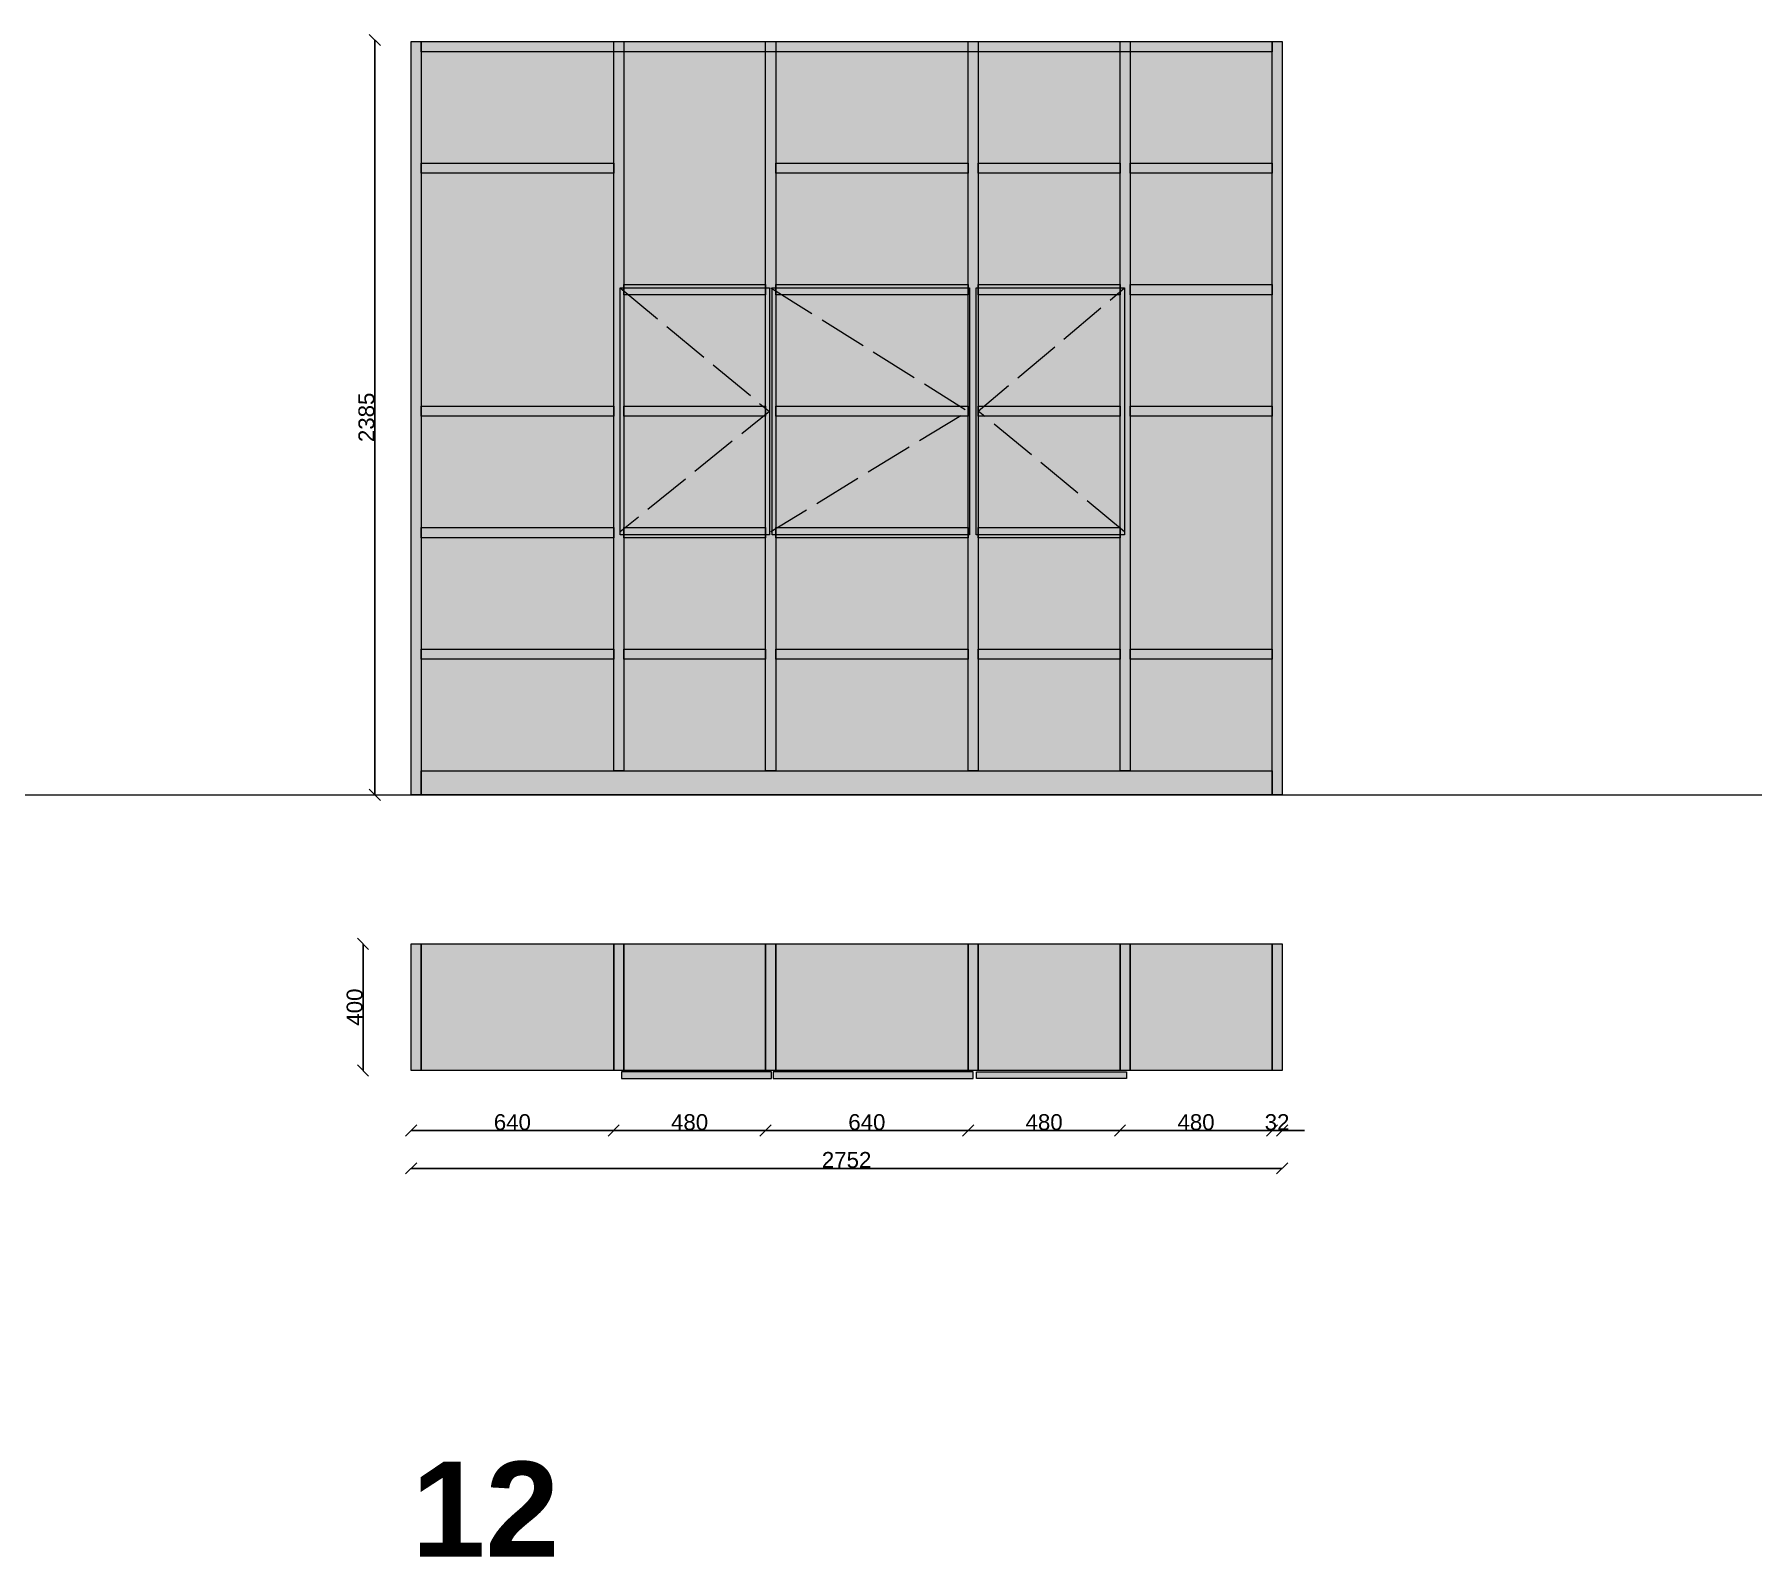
# Model space of a CAD drawing. Header units: millimetres. Extents: x -21288 to 39740, y -2987 to 21739.
# Drawn here: x -14156 to -8727, y 4665 to 9475 of the extents above; entities that cross this region are included whole.
import ezdxf

# ---------------------------------------------------------------- set-up
doc = ezdxf.new("R2010")
doc.units = ezdxf.units.MM
doc.header["$LTSCALE"] = 50
doc.header["$PDMODE"] = 1
doc.header["$PDSIZE"] = -2
doc.linetypes.add('ISO-02 Linea a tratti', pattern=[3.81, 3.048, -0.762])
doc.layers.get('0').update_dxf_attribs({"lineweight": 18})
doc.layers.add('Linee arredi', color=3, linetype='Continuous', lineweight=5)
doc.layers.add('Quote', color=7, linetype='Continuous', lineweight=5)
doc.styles.add('Arial', font='Arial.ttf')
doc.styles.add('Arial (bold)', font='Arial Bold.ttf')
doc.dimstyles.new('M&C_quote arredo', dxfattribs={"dimtxt": 50.344329, "dimasz": 35.34668, "dimexe": 0, "dimexo": 0, "dimgap": 0.5, "dimtad": 1, "dimdec": 0, "dimtxsty": 'Arial', "dimblk": 'VW_SLASH-2', "dimblk1": 'VW_SLASH-2', "dimblk2": 'VW_SLASH-2', "dimcen": 0, "dimse1": 1, "dimse2": 1, "dimazin": 0, "dimtfac": 1, "dimtdec": 0, "dimtix": 1, "dimtmove": 0, "dimatfit": 0, "dimldrblk": 'VW_SLASH-2', "dimfxl": 0, "dimfxlon": 1, "dimfrac": 2, "dimtolj": 1, "dimarcsym": 0})

# ---------------------------------------------------------------- blocks, each defined once
blk = doc.blocks.new('VW_SLASH-2')
at = {"color": 0, "linetype": 'ByBlock', "lineweight": -2, "transparency": 16777216}
blk.add_line((0, 0), (-1, 0), dxfattribs=at)
at = {"color": 0, "linetype": 'Continuous', "lineweight": -2, "transparency": 16777216, "flags": 128}
blk.add_lwpolyline([(0.5, 0.5), (-0.5, -0.5)], dxfattribs=at)
blk = doc.blocks.new('*D500')
at = {"layer": 'Defpoints', "color": 0, "transparency": 16777216}
for p in [(-12325.8, 6248.5), (-12965.8, 6201.5), (-12965.8, 6011.5)]:
    blk.add_point(p, dxfattribs=at)
at = {"layer": 'Quote', "color": 0, "lineweight": -2, "transparency": 16777216}
blk.add_line((-12361.1, 6011.5), (-12930.4, 6011.5), dxfattribs=at)
at = {"layer": 'Quote', "color": 0, "lineweight": -2, "transparency": 16777216, "xscale": 35.3466796875, "yscale": 35.3466796875, "zscale": 35.3466796875, "rotation": 180}
blk.add_blockref('VW_SLASH-2', (-12965.8, 6011.5), dxfattribs=at)
at = {"layer": 'Quote', "color": 0, "lineweight": -2, "transparency": 16777216, "xscale": 35.3466796875, "yscale": 35.3466796875, "zscale": 35.3466796875}
blk.add_blockref('VW_SLASH-2', (-12325.8, 6011.5), dxfattribs=at)
at = {"layer": 'Quote', "color": 0, "transparency": 16777216, "insert": (-12645.8, 6037.7), "char_height": 50.34, "attachment_point": 5, "style": 'Arial'}
blk.add_mtext('\\A1;640', dxfattribs=at)
blk = doc.blocks.new('*D501')
at = {"layer": 'Defpoints', "color": 0, "transparency": 16777216}
for p in [(-12325.8, 6248.5), (-11845.8, 6201.5), (-12325.8, 6011.5)]:
    blk.add_point(p, dxfattribs=at)
at = {"layer": 'Quote', "color": 0, "lineweight": -2, "transparency": 16777216}
blk.add_line((-11881.1, 6011.5), (-12290.4, 6011.5), dxfattribs=at)
at = {"layer": 'Quote', "color": 0, "lineweight": -2, "transparency": 16777216, "xscale": 35.3466796875, "yscale": 35.3466796875, "zscale": 35.3466796875, "rotation": 180}
blk.add_blockref('VW_SLASH-2', (-12325.8, 6011.5), dxfattribs=at)
at = {"layer": 'Quote', "color": 0, "lineweight": -2, "transparency": 16777216, "xscale": 35.3466796875, "yscale": 35.3466796875, "zscale": 35.3466796875}
blk.add_blockref('VW_SLASH-2', (-11845.8, 6011.5), dxfattribs=at)
at = {"layer": 'Quote', "color": 0, "transparency": 16777216, "insert": (-12085.8, 6037.7), "char_height": 50.34, "attachment_point": 5, "style": 'Arial'}
blk.add_mtext('\\A1;480', dxfattribs=at)
blk = doc.blocks.new('*D502')
at = {"layer": 'Defpoints', "color": 0, "transparency": 16777216}
for p in [(-11205.8, 6248.5), (-11845.8, 6201.5), (-11845.8, 6011.5)]:
    blk.add_point(p, dxfattribs=at)
at = {"layer": 'Quote', "color": 0, "lineweight": -2, "transparency": 16777216}
blk.add_line((-11241.1, 6011.5), (-11810.4, 6011.5), dxfattribs=at)
at = {"layer": 'Quote', "color": 0, "lineweight": -2, "transparency": 16777216, "xscale": 35.3466796875, "yscale": 35.3466796875, "zscale": 35.3466796875, "rotation": 180}
blk.add_blockref('VW_SLASH-2', (-11845.8, 6011.5), dxfattribs=at)
at = {"layer": 'Quote', "color": 0, "lineweight": -2, "transparency": 16777216, "xscale": 35.3466796875, "yscale": 35.3466796875, "zscale": 35.3466796875}
blk.add_blockref('VW_SLASH-2', (-11205.8, 6011.5), dxfattribs=at)
at = {"layer": 'Quote', "color": 0, "transparency": 16777216, "insert": (-11525.8, 6037.7), "char_height": 50.34, "attachment_point": 5, "style": 'Arial'}
blk.add_mtext('\\A1;640', dxfattribs=at)
blk = doc.blocks.new('*D503')
at = {"layer": 'Defpoints', "color": 0, "transparency": 16777216}
for p in [(-11205.8, 6248.5), (-10725.8, 6201.5), (-11205.8, 6011.5)]:
    blk.add_point(p, dxfattribs=at)
at = {"layer": 'Quote', "color": 0, "lineweight": -2, "transparency": 16777216}
blk.add_line((-10761.1, 6011.5), (-11170.4, 6011.5), dxfattribs=at)
at = {"layer": 'Quote', "color": 0, "lineweight": -2, "transparency": 16777216, "xscale": 35.3466796875, "yscale": 35.3466796875, "zscale": 35.3466796875, "rotation": 180}
blk.add_blockref('VW_SLASH-2', (-11205.8, 6011.5), dxfattribs=at)
at = {"layer": 'Quote', "color": 0, "lineweight": -2, "transparency": 16777216, "xscale": 35.3466796875, "yscale": 35.3466796875, "zscale": 35.3466796875}
blk.add_blockref('VW_SLASH-2', (-10725.8, 6011.5), dxfattribs=at)
at = {"layer": 'Quote', "color": 0, "transparency": 16777216, "insert": (-10965.8, 6037.7), "char_height": 50.34, "attachment_point": 5, "style": 'Arial'}
blk.add_mtext('\\A1;480', dxfattribs=at)
blk = doc.blocks.new('*D504')
at = {"layer": 'Defpoints', "color": 0, "transparency": 16777216}
for p in [(-10245.8, 6248.5), (-10725.8, 6201.5), (-10725.8, 6011.5)]:
    blk.add_point(p, dxfattribs=at)
at = {"layer": 'Quote', "color": 0, "lineweight": -2, "transparency": 16777216}
blk.add_line((-10281.1, 6011.5), (-10690.4, 6011.5), dxfattribs=at)
at = {"layer": 'Quote', "color": 0, "lineweight": -2, "transparency": 16777216, "xscale": 35.3466796875, "yscale": 35.3466796875, "zscale": 35.3466796875, "rotation": 180}
blk.add_blockref('VW_SLASH-2', (-10725.8, 6011.5), dxfattribs=at)
at = {"layer": 'Quote', "color": 0, "lineweight": -2, "transparency": 16777216, "xscale": 35.3466796875, "yscale": 35.3466796875, "zscale": 35.3466796875}
blk.add_blockref('VW_SLASH-2', (-10245.8, 6011.5), dxfattribs=at)
at = {"layer": 'Quote', "color": 0, "transparency": 16777216, "insert": (-10485.8, 6037.7), "char_height": 50.34, "attachment_point": 5, "style": 'Arial'}
blk.add_mtext('\\A1;480', dxfattribs=at)
blk = doc.blocks.new('*D505')
at = {"layer": 'Defpoints', "color": 0, "transparency": 16777216}
for p in [(-10245.8, 6248.5), (-10213.8, 6172.5), (-10245.8, 6011.5)]:
    blk.add_point(p, dxfattribs=at)
at = {"layer": 'Quote', "color": 0, "lineweight": -2, "transparency": 16777216}
for p, q in [((-10281.1, 6011.5), (-10316.4, 6011.5)), ((-10213.8, 6011.5), (-10245.8, 6011.5)), ((-10178.4, 6011.5), (-10143.1, 6011.5))]:
    blk.add_line(p, q, dxfattribs=at)
at = {"layer": 'Quote', "color": 0, "lineweight": -2, "transparency": 16777216, "xscale": 35.3466796875, "yscale": 35.3466796875, "zscale": 35.3466796875}
blk.add_blockref('VW_SLASH-2', (-10245.8, 6011.5), dxfattribs=at)
at = {"layer": 'Quote', "color": 0, "lineweight": -2, "transparency": 16777216, "xscale": 35.3466796875, "yscale": 35.3466796875, "zscale": 35.3466796875, "rotation": 180}
blk.add_blockref('VW_SLASH-2', (-10213.8, 6011.5), dxfattribs=at)
at = {"layer": 'Quote', "color": 0, "transparency": 16777216, "insert": (-10229.8, 6037.7), "char_height": 50.34, "attachment_point": 5, "style": 'Arial'}
blk.add_mtext('\\A1;32', dxfattribs=at)
blk = doc.blocks.new('*D506')
at = {"layer": 'Defpoints', "color": 0, "transparency": 16777216}
for p in [(-13080.5, 9457.5), (-12928.6, 9457.5), (-12928.6, 7072.5)]:
    blk.add_point(p, dxfattribs=at)
at = {"layer": 'Quote', "color": 0, "lineweight": -2, "transparency": 16777216}
blk.add_line((-13080.5, 7107.8), (-13080.5, 9422.1), dxfattribs=at)
at = {"layer": 'Quote', "color": 0, "lineweight": -2, "transparency": 16777216, "xscale": 35.3466796875, "yscale": 35.3466796875, "zscale": 35.3466796875}
for p, rotation in [((-13080.5, 9457.5), 90), ((-13080.5, 7072.5), 270)]:
    blk.add_blockref('VW_SLASH-2', p, dxfattribs=dict(at, rotation=rotation))
at = {"layer": 'Quote', "color": 0, "transparency": 16777216, "insert": (-13106.7, 8265), "char_height": 50.34, "attachment_point": 5, "rotation": 90, "style": 'Arial'}
blk.add_mtext('\\A1;2385', dxfattribs=at)
blk = doc.blocks.new('*D507')
at = {"layer": 'Defpoints', "color": 0, "transparency": 16777216}
for p in [(-12965.8, 6181.7), (-10213.8, 6172.5), (-12965.8, 5892)]:
    blk.add_point(p, dxfattribs=at)
at = {"layer": 'Quote', "color": 0, "lineweight": -2, "transparency": 16777216}
blk.add_line((-10249.1, 5892), (-12930.4, 5892), dxfattribs=at)
at = {"layer": 'Quote', "color": 0, "lineweight": -2, "transparency": 16777216, "xscale": 35.3466796875, "yscale": 35.3466796875, "zscale": 35.3466796875, "rotation": 180}
blk.add_blockref('VW_SLASH-2', (-12965.8, 5892), dxfattribs=at)
at = {"layer": 'Quote', "color": 0, "lineweight": -2, "transparency": 16777216, "xscale": 35.3466796875, "yscale": 35.3466796875, "zscale": 35.3466796875}
blk.add_blockref('VW_SLASH-2', (-10213.8, 5892), dxfattribs=at)
at = {"layer": 'Quote', "color": 0, "transparency": 16777216, "insert": (-11589.8, 5918.3), "char_height": 50.34, "attachment_point": 5, "style": 'Arial'}
blk.add_mtext('\\A1;2752', dxfattribs=at)
blk = doc.blocks.new('*D543')
at = {"layer": 'Defpoints', "color": 0, "transparency": 16777216}
for p in [(-13117.7, 6601.5), (-12965.8, 6601.5), (-12965.8, 6201.5)]:
    blk.add_point(p, dxfattribs=at)
at = {"layer": 'Quote', "color": 0, "lineweight": -2, "transparency": 16777216}
blk.add_line((-13117.7, 6236.8), (-13117.7, 6566.1), dxfattribs=at)
at = {"layer": 'Quote', "color": 0, "lineweight": -2, "transparency": 16777216, "xscale": 35.3466796875, "yscale": 35.3466796875, "zscale": 35.3466796875}
for p, rotation in [((-13117.7, 6601.5), 90), ((-13117.7, 6201.5), 270)]:
    blk.add_blockref('VW_SLASH-2', p, dxfattribs=dict(at, rotation=rotation))
at = {"layer": 'Quote', "color": 0, "transparency": 16777216, "insert": (-13143.9, 6401.5), "char_height": 50.34, "attachment_point": 5, "rotation": 90, "style": 'Arial'}
blk.add_mtext('\\A1;400', dxfattribs=at)

msp = doc.modelspace()

# ---------------------------------------------------------------- hatches: boundary and pattern name
at = {"layer": 'Linee arredi'}
h = msp.add_hatch(color=7, dxfattribs=at)
h.dxf.hatch_style = 1
h.paths.add_polyline_path([(-12965.75, 9452.47), (-12933.75, 9452.47), (-12933.75, 7072.47), (-12965.75, 7072.47)])
h = msp.add_hatch(color=7, dxfattribs=at)
h.dxf.hatch_style = 1
h.paths.add_polyline_path([(-12933.75, 9420.47), (-12933.75, 9452.47), (-10245.75, 9452.47), (-10245.75, 9420.47)])
h = msp.add_hatch(color=7, dxfattribs=at)
h.dxf.hatch_style = 1
h.paths.add_polyline_path([(-12325.75, 9452.47), (-12293.75, 9452.47), (-12293.75, 7148.47), (-12325.75, 7148.47)])
h = msp.add_hatch(color=7, dxfattribs=at)
h.dxf.hatch_style = 1
h.paths.add_polyline_path([(-11845.75, 9452.47), (-11813.75, 9452.47), (-11813.75, 7148.47), (-11845.75, 7148.47)])
h = msp.add_hatch(color=7, dxfattribs=at)
h.dxf.hatch_style = 1
h.paths.add_polyline_path([(-11205.75, 9452.47), (-11173.75, 9452.47), (-11173.75, 7148.47), (-11205.75, 7148.47)])
h = msp.add_hatch(color=7, dxfattribs=at)
h.dxf.hatch_style = 1
h.paths.add_polyline_path([(-10725.75, 9452.47), (-10693.75, 9452.47), (-10693.75, 7148.47), (-10725.75, 7148.47)])
h = msp.add_hatch(color=7, dxfattribs=at)
h.dxf.hatch_style = 1
h.paths.add_polyline_path([(-10245.75, 9452.47), (-10213.75, 9452.47), (-10213.75, 7072.47), (-10245.75, 7072.47)])
h = msp.add_hatch(color=254, dxfattribs=at)
h.dxf.hatch_style = 1
h.paths.add_polyline_path([(-12325.75, 9068.52), (-12325.75, 9420.47), (-12933.75, 9420.47), (-12933.75, 9068.52)])
h.paths.add_polyline_path([(-12325.75, 9036.52), (-12933.75, 9036.52), (-12933.75, 8300.63), (-12325.75, 8300.63)])
h.paths.add_polyline_path([(-12325.75, 7916.68), (-12325.75, 8268.63), (-12933.75, 8268.63), (-12933.75, 7916.68)])
h.paths.add_polyline_path([(-12933.75, 7884.68), (-12933.75, 7532.73), (-12325.75, 7532.73), (-12325.75, 7884.68)])
h.paths.add_polyline_path([(-12933.75, 7500.73), (-12933.75, 7148.47), (-12325.75, 7148.47), (-12325.75, 7500.73)])
h.paths.add_polyline_path([(-12293.75, 7148.47), (-11845.75, 7148.47), (-11845.75, 7500.73), (-12293.75, 7500.73)])
h.paths.add_polyline_path([(-11845.75, 7532.73), (-11845.75, 7884.68), (-12293.75, 7884.68), (-12293.75, 7532.73)])
h.paths.add_polyline_path([(-12293.75, 8684.58), (-11845.75, 8684.58), (-11845.75, 9420.47), (-12293.75, 9420.47)])
h.paths.add_polyline_path([(-11813.75, 9068.52), (-11205.75, 9068.52), (-11205.75, 9420.47), (-11813.75, 9420.47)])
h.paths.add_polyline_path([(-11205.75, 8684.58), (-11205.75, 9036.52), (-11813.75, 9036.52), (-11813.75, 8684.58)])
h.paths.add_polyline_path([(-11173.75, 9068.52), (-10725.75, 9068.52), (-10725.75, 9420.47), (-11173.75, 9420.47)])
h.paths.add_polyline_path([(-10725.75, 8684.58), (-10725.75, 9036.52), (-11173.75, 9036.52), (-11173.75, 8684.58)])
h.paths.add_polyline_path([(-10693.75, 9420.47), (-10693.75, 9068.52), (-10245.75, 9068.52), (-10245.75, 9420.47)])
h.paths.add_polyline_path([(-10693.75, 9036.52), (-10693.75, 8684.58), (-10245.75, 8684.58), (-10245.75, 9036.52)])
h.paths.add_polyline_path([(-10245.75, 8300.63), (-10245.75, 8652.58), (-10693.75, 8652.58), (-10693.75, 8300.63)])
h.paths.add_polyline_path([(-10693.75, 7532.73), (-10245.75, 7532.73), (-10245.75, 8268.63), (-10693.75, 8268.63)])
h.paths.add_polyline_path([(-10245.75, 7148.47), (-10245.75, 7500.73), (-10693.75, 7500.73), (-10693.75, 7148.47)])
h.paths.add_polyline_path([(-10725.75, 7148.47), (-10725.75, 7500.73), (-11173.75, 7500.73), (-11173.75, 7148.47)])
h.paths.add_polyline_path([(-10725.75, 7532.73), (-10725.75, 7884.68), (-11173.75, 7884.68), (-11173.75, 7532.73)])
h.paths.add_polyline_path([(-11205.75, 7532.73), (-11205.75, 7884.68), (-11813.75, 7884.68), (-11813.75, 7532.73)])
h.paths.add_polyline_path([(-11813.75, 7500.73), (-11813.75, 7148.47), (-11205.75, 7148.47), (-11205.75, 7500.73)])
h = msp.add_hatch(color=7, dxfattribs=at)
h.dxf.hatch_style = 1
h.paths.add_polyline_path([(-12933.75, 9036.52), (-12933.75, 9068.52), (-12325.75, 9068.52), (-12325.75, 9036.52)])
h = msp.add_hatch(color=7, dxfattribs=at)
h.dxf.hatch_style = 1
h.paths.add_polyline_path([(-11813.75, 9036.52), (-11813.75, 9068.52), (-11205.75, 9068.52), (-11205.75, 9036.52)])
h = msp.add_hatch(color=7, dxfattribs=at)
h.dxf.hatch_style = 1
h.paths.add_polyline_path([(-11173.75, 9036.52), (-11173.75, 9068.52), (-10725.75, 9068.52), (-10725.75, 9036.52)])
h = msp.add_hatch(color=7, dxfattribs=at)
h.dxf.hatch_style = 1
h.paths.add_polyline_path([(-10693.75, 9036.52), (-10693.75, 9068.52), (-10245.75, 9068.52), (-10245.75, 9036.52)])
h = msp.add_hatch(color=252, dxfattribs=at)
h.dxf.hatch_style = 1
h.paths.add_polyline_path([(-12304.75, 8673.78), (-11833.75, 8673.78), (-11833.75, 7893.78), (-12304.75, 7893.78)])
h = msp.add_hatch(color=7, dxfattribs=at)
h.dxf.hatch_style = 1
h.paths.add_polyline_path([(-12293.75, 8652.58), (-12293.75, 8684.58), (-11845.75, 8684.58), (-11845.75, 8652.58)])
h = msp.add_hatch(color=252, dxfattribs=at)
h.dxf.hatch_style = 1
h.paths.add_polyline_path([(-11824.75, 8673.78), (-11201.75, 8673.78), (-11201.75, 7893.78), (-11824.75, 7893.78)])
h = msp.add_hatch(color=7, dxfattribs=at)
h.dxf.hatch_style = 1
h.paths.add_polyline_path([(-11813.75, 8652.58), (-11813.75, 8684.58), (-11205.75, 8684.58), (-11205.75, 8652.58)])
h = msp.add_hatch(color=252, dxfattribs=at)
h.dxf.hatch_style = 1
h.paths.add_polyline_path([(-11180.75, 8673.78), (-10711.75, 8673.78), (-10711.75, 7893.78), (-11180.75, 7893.78)])
h = msp.add_hatch(color=7, dxfattribs=at)
h.dxf.hatch_style = 1
h.paths.add_polyline_path([(-11173.75, 8652.58), (-11173.75, 8684.58), (-10725.75, 8684.58), (-10725.75, 8652.58)])
h = msp.add_hatch(color=7, dxfattribs=at)
h.dxf.hatch_style = 1
h.paths.add_polyline_path([(-10693.75, 8652.58), (-10693.75, 8684.58), (-10245.75, 8684.58), (-10245.75, 8652.58)])
h = msp.add_hatch(color=7, dxfattribs=at)
h.dxf.hatch_style = 1
h.paths.add_polyline_path([(-12933.75, 8268.63), (-12933.75, 8300.63), (-12325.75, 8300.63), (-12325.75, 8268.63)])
h = msp.add_hatch(color=7, dxfattribs=at)
h.dxf.hatch_style = 1
h.paths.add_polyline_path([(-10693.75, 8268.63), (-10693.75, 8300.63), (-10245.75, 8300.63), (-10245.75, 8268.63)])
h = msp.add_hatch(color=7, dxfattribs=at)
h.dxf.hatch_style = 1
h.paths.add_polyline_path([(-12933.75, 7884.68), (-12933.75, 7916.68), (-12325.75, 7916.68), (-12325.75, 7884.68)])
h = msp.add_hatch(color=7, dxfattribs=at)
h.dxf.hatch_style = 1
h.paths.add_polyline_path([(-12293.75, 7884.68), (-12293.75, 7916.68), (-11845.75, 7916.68), (-11845.75, 7884.68)])
h = msp.add_hatch(color=7, dxfattribs=at)
h.dxf.hatch_style = 1
h.paths.add_polyline_path([(-11813.75, 7884.68), (-11813.75, 7916.68), (-11205.75, 7916.68), (-11205.75, 7884.68)])
h = msp.add_hatch(color=7, dxfattribs=at)
h.dxf.hatch_style = 1
h.paths.add_polyline_path([(-11173.75, 7884.68), (-11173.75, 7916.68), (-10725.75, 7916.68), (-10725.75, 7884.68)])
h = msp.add_hatch(color=7, dxfattribs=at)
h.dxf.hatch_style = 1
h.paths.add_polyline_path([(-12933.75, 7500.73), (-12933.75, 7532.73), (-12325.75, 7532.73), (-12325.75, 7500.73)])
h = msp.add_hatch(color=7, dxfattribs=at)
h.dxf.hatch_style = 1
h.paths.add_polyline_path([(-12293.75, 7500.73), (-12293.75, 7532.73), (-11845.75, 7532.73), (-11845.75, 7500.73)])
h = msp.add_hatch(color=7, dxfattribs=at)
h.dxf.hatch_style = 1
h.paths.add_polyline_path([(-11813.75, 7500.73), (-11813.75, 7532.73), (-11205.75, 7532.73), (-11205.75, 7500.73)])
h = msp.add_hatch(color=7, dxfattribs=at)
h.dxf.hatch_style = 1
h.paths.add_polyline_path([(-11173.75, 7500.73), (-11173.75, 7532.73), (-10725.75, 7532.73), (-10725.75, 7500.73)])
h = msp.add_hatch(color=7, dxfattribs=at)
h.dxf.hatch_style = 1
h.paths.add_polyline_path([(-10693.75, 7500.73), (-10693.75, 7532.73), (-10245.75, 7532.73), (-10245.75, 7500.73)])
h = msp.add_hatch(color=7, dxfattribs=at)
h.dxf.hatch_style = 1
h.paths.add_polyline_path([(-12933.75, 7072.47), (-12933.75, 7148.47), (-10245.75, 7148.47), (-10245.75, 7072.47)])
h = msp.add_hatch(color=7, dxfattribs=at)
h.dxf.hatch_style = 1
h.paths.add_polyline_path([(-12933.75, 6601.49), (-12965.75, 6601.49), (-12965.75, 6201.49), (-12933.75, 6201.49)])
h.paths.add_polyline_path([(-12325.75, 6601.49), (-12933.75, 6601.49), (-12933.75, 6201.49), (-12325.75, 6201.49)])
h.paths.add_polyline_path([(-12293.75, 6601.49), (-12325.75, 6601.49), (-12325.75, 6201.49), (-12293.75, 6201.49)])
h.paths.add_polyline_path([(-11845.75, 6601.49), (-12293.75, 6601.49), (-12293.75, 6201.49), (-11845.75, 6201.49)])
h.paths.add_polyline_path([(-11813.75, 6601.49), (-11845.75, 6601.49), (-11845.75, 6201.49), (-11813.75, 6201.49)])
h.paths.add_polyline_path([(-11205.75, 6601.49), (-11813.75, 6601.49), (-11813.75, 6201.49), (-11205.75, 6201.49)])
h.paths.add_polyline_path([(-11173.75, 6601.49), (-11205.75, 6601.49), (-11205.75, 6201.49), (-11173.75, 6201.49)])
h.paths.add_polyline_path([(-10725.75, 6601.49), (-11173.75, 6601.49), (-11173.75, 6201.49), (-10725.75, 6201.49)])
h.paths.add_polyline_path([(-10693.75, 6601.49), (-10725.75, 6601.49), (-10725.75, 6201.49), (-10693.75, 6201.49)])
h.paths.add_polyline_path([(-10245.75, 6601.49), (-10693.75, 6601.49), (-10693.75, 6201.49), (-10245.75, 6201.49)])
h.paths.add_polyline_path([(-10213.75, 6601.49), (-10245.75, 6601.49), (-10245.75, 6201.49), (-10213.75, 6201.49)])
h = msp.add_hatch(color=252, dxfattribs=at)
h.dxf.hatch_style = 1
h.paths.add_polyline_path([(-10705.33, 6197.47), (-11179.02, 6197.47), (-11179.02, 6175.47), (-10705.33, 6175.47)])
h.paths.add_polyline_path([(-11189.75, 6197.47), (-11821.91, 6197.47), (-11821.91, 6175.47), (-11189.75, 6175.47)])
h.paths.add_polyline_path([(-11827.23, 6197.47), (-12300.92, 6197.47), (-12300.92, 6175.47), (-11827.23, 6175.47)])

# ---------------------------------------------------------------- linework, layer by layer
msp.add_line((-21288.29, 7072.47), (39673.86, 7072.47))
at = {"layer": 'Linee arredi', "linetype": 'Continuous', "lineweight": 15, "transparency": 33554687, "flags": 128}
for points in [[(-12965.75, 9452.47), (-12933.75, 9452.47), (-12933.75, 7072.47), (-12965.75, 7072.47)], [(-12933.75, 9420.47), (-12933.75, 9452.47), (-10245.75, 9452.47), (-10245.75, 9420.47)], [(-12325.75, 9452.47), (-12293.75, 9452.47), (-12293.75, 7148.47), (-12325.75, 7148.47)], [(-11845.75, 9452.47), (-11813.75, 9452.47), (-11813.75, 7148.47), (-11845.75, 7148.47)], [(-11205.75, 9452.47), (-11173.75, 9452.47), (-11173.75, 7148.47), (-11205.75, 7148.47)], [(-10725.75, 9452.47), (-10693.75, 9452.47), (-10693.75, 7148.47), (-10725.75, 7148.47)], [(-10245.75, 9452.47), (-10213.75, 9452.47), (-10213.75, 7072.47), (-10245.75, 7072.47)], [(-12933.75, 9036.52), (-12933.75, 9068.52), (-12325.75, 9068.52), (-12325.75, 9036.52)], [(-11813.75, 9036.52), (-11813.75, 9068.52), (-11205.75, 9068.52), (-11205.75, 9036.52)], [(-11173.75, 9036.52), (-11173.75, 9068.52), (-10725.75, 9068.52), (-10725.75, 9036.52)], [(-10693.75, 9036.52), (-10693.75, 9068.52), (-10245.75, 9068.52), (-10245.75, 9036.52)], [(-12304.75, 8673.78), (-11833.75, 8673.78), (-11833.75, 7893.78), (-12304.75, 7893.78)], [(-12293.75, 8652.58), (-12293.75, 8684.58), (-11845.75, 8684.58), (-11845.75, 8652.58)], [(-11824.75, 8673.78), (-11201.75, 8673.78), (-11201.75, 7893.78), (-11824.75, 7893.78)], [(-11813.75, 8652.58), (-11813.75, 8684.58), (-11205.75, 8684.58), (-11205.75, 8652.58)], [(-11180.75, 8673.78), (-10711.75, 8673.78), (-10711.75, 7893.78), (-11180.75, 7893.78)], [(-11173.75, 8652.58), (-11173.75, 8684.58), (-10725.75, 8684.58), (-10725.75, 8652.58)], [(-10693.75, 8652.58), (-10693.75, 8684.58), (-10245.75, 8684.58), (-10245.75, 8652.58)], [(-12933.75, 8268.63), (-12933.75, 8300.63), (-12325.75, 8300.63), (-12325.75, 8268.63)], [(-10693.75, 8268.63), (-10693.75, 8300.63), (-10245.75, 8300.63), (-10245.75, 8268.63)], [(-12933.75, 7884.68), (-12933.75, 7916.68), (-12325.75, 7916.68), (-12325.75, 7884.68)], [(-12293.75, 7884.68), (-12293.75, 7916.68), (-11845.75, 7916.68), (-11845.75, 7884.68)], [(-11813.75, 7884.68), (-11813.75, 7916.68), (-11205.75, 7916.68), (-11205.75, 7884.68)], [(-11173.75, 7884.68), (-11173.75, 7916.68), (-10725.75, 7916.68), (-10725.75, 7884.68)], [(-12933.75, 7500.73), (-12933.75, 7532.73), (-12325.75, 7532.73), (-12325.75, 7500.73)], [(-12293.75, 7500.73), (-12293.75, 7532.73), (-11845.75, 7532.73), (-11845.75, 7500.73)], [(-11813.75, 7500.73), (-11813.75, 7532.73), (-11205.75, 7532.73), (-11205.75, 7500.73)], [(-11173.75, 7500.73), (-11173.75, 7532.73), (-10725.75, 7532.73), (-10725.75, 7500.73)], [(-10693.75, 7500.73), (-10693.75, 7532.73), (-10245.75, 7532.73), (-10245.75, 7500.73)], [(-12933.75, 7072.47), (-12933.75, 7148.47), (-10245.75, 7148.47), (-10245.75, 7072.47)], [(-12965.75, 6601.49), (-12933.75, 6601.49), (-12933.75, 6201.49), (-12965.75, 6201.49)], [(-12933.75, 6601.49), (-12325.75, 6601.49), (-12325.75, 6201.49), (-12933.75, 6201.49)], [(-12325.75, 6601.49), (-12293.75, 6601.49), (-12293.75, 6201.49), (-12325.75, 6201.49)], [(-12293.75, 6601.49), (-11845.75, 6601.49), (-11845.75, 6201.49), (-12293.75, 6201.49)], [(-11845.75, 6601.49), (-11813.75, 6601.49), (-11813.75, 6201.49), (-11845.75, 6201.49)], [(-11813.75, 6601.49), (-11205.75, 6601.49), (-11205.75, 6201.49), (-11813.75, 6201.49)], [(-11205.75, 6601.49), (-11173.75, 6601.49), (-11173.75, 6201.49), (-11205.75, 6201.49)], [(-11173.75, 6601.49), (-10725.75, 6601.49), (-10725.75, 6201.49), (-11173.75, 6201.49)], [(-10725.75, 6601.49), (-10693.75, 6601.49), (-10693.75, 6201.49), (-10725.75, 6201.49)], [(-10693.75, 6601.49), (-10245.75, 6601.49), (-10245.75, 6201.49), (-10693.75, 6201.49)], [(-10245.75, 6601.49), (-10213.75, 6601.49), (-10213.75, 6201.49), (-10245.75, 6201.49)], [(-11827.23, 6197.47), (-12300.92, 6197.47), (-12300.92, 6175.47), (-11827.23, 6175.47)], [(-11189.75, 6197.47), (-11821.91, 6197.47), (-11821.91, 6175.47), (-11189.75, 6175.47)], [(-11179.02, 6197.47), (-10705.33, 6197.47), (-10705.33, 6175.47), (-11179.02, 6175.47)]]:
    msp.add_lwpolyline(points, close=True, dxfattribs=at)
at = {"layer": 'Linee arredi', "linetype": 'ISO-02 Linea a tratti', "lineweight": 5, "transparency": 33554687, "flags": 128}
for points in [[(-12304.75, 8673.78), (-11833.75, 8283.78), (-12304.75, 7903.78)], [(-11828.75, 8673.78), (-11205.75, 8284.63), (-11828.75, 7903.78)], [(-10711.75, 7903.78), (-11173.75, 8284.63), (-10711.75, 8673.78)]]:
    msp.add_lwpolyline(points, dxfattribs=at)
at = {"layer": 'Linee arredi', "linetype": 'Continuous', "transparency": 33554687, "flags": 128}
for points in [[(-12293.75, 8268.63), (-12293.75, 8300.63), (-11845.75, 8300.63), (-11845.75, 8268.63)], [(-11813.75, 8268.63), (-11813.75, 8300.63), (-11205.75, 8300.63), (-11205.75, 8268.63)], [(-11173.75, 8268.63), (-11173.75, 8300.63), (-10725.75, 8300.63), (-10725.75, 8268.63)]]:
    msp.add_lwpolyline(points, close=True, dxfattribs=at)

# ---------------------------------------------------------------- texts
at = {"layer": 'Linee arredi', "transparency": 33554687, "insert": (-12963.95, 4665.16), "char_height": 300, "attachment_point": 7, "line_spacing_factor": 1.006858, "style": 'Arial (bold)'}
msp.add_mtext('12', dxfattribs=at)

# ---------------------------------------------------------------- dimensions: what is measured, and where the dimension line sits
at = {"layer": 'Quote', "color": 7}
for base, p1, p2, picture, middle in [((-13080.49, 9457.47), (-12928.58, 7072.47), (-12928.58, 9457.47), '*D506', (-13106.72, 8264.97)), ((-13117.68, 6601.49), (-12965.75, 6201.49), (-12965.75, 6601.49), '*D543', (-13143.89, 6401.49))]:
    dim = msp.add_linear_dim(base=base, p1=p1, p2=p2, angle=270, dimstyle='M&C_quote arredo', override={"dimpost": '<>', "dimtmove": 1}, dxfattribs=at)
    dim.commit()
    dim.dimension.update_dxf_attribs({"geometry": picture, "text_midpoint": middle})
for base, p1, p2, picture, middle in [((-12965.75, 6011.47), (-12325.75, 6248.47), (-12965.75, 6201.49), '*D500', (-12645.75, 6037.68)), ((-12325.75, 6011.47), (-11845.75, 6201.49), (-12325.75, 6248.47), '*D501', (-12085.75, 6037.68)), ((-11845.75, 6011.47), (-11205.75, 6248.47), (-11845.75, 6201.49), '*D502', (-11525.75, 6037.68)), ((-11205.75, 6011.47), (-10725.75, 6201.49), (-11205.75, 6248.47), '*D503', (-10965.75, 6037.68)), ((-10725.75, 6011.47), (-10245.75, 6248.47), (-10725.75, 6201.49), '*D504', (-10485.75, 6037.68)), ((-10245.75, 6011.47), (-10213.75, 6172.47), (-10245.75, 6248.47), '*D505', (-10229.75, 6037.7)), ((-12965.75, 5892.05), (-10213.75, 6172.47), (-12965.75, 6181.71), '*D507', (-11589.75, 5918.25))]:
    dim = msp.add_linear_dim(base=base, p1=p1, p2=p2, dimstyle='M&C_quote arredo', override={"dimpost": '<>', "dimtmove": 1}, dxfattribs=at)
    dim.commit()
    dim.dimension.update_dxf_attribs({"geometry": picture, "text_midpoint": middle})

doc.saveas('drawing.dxf')
